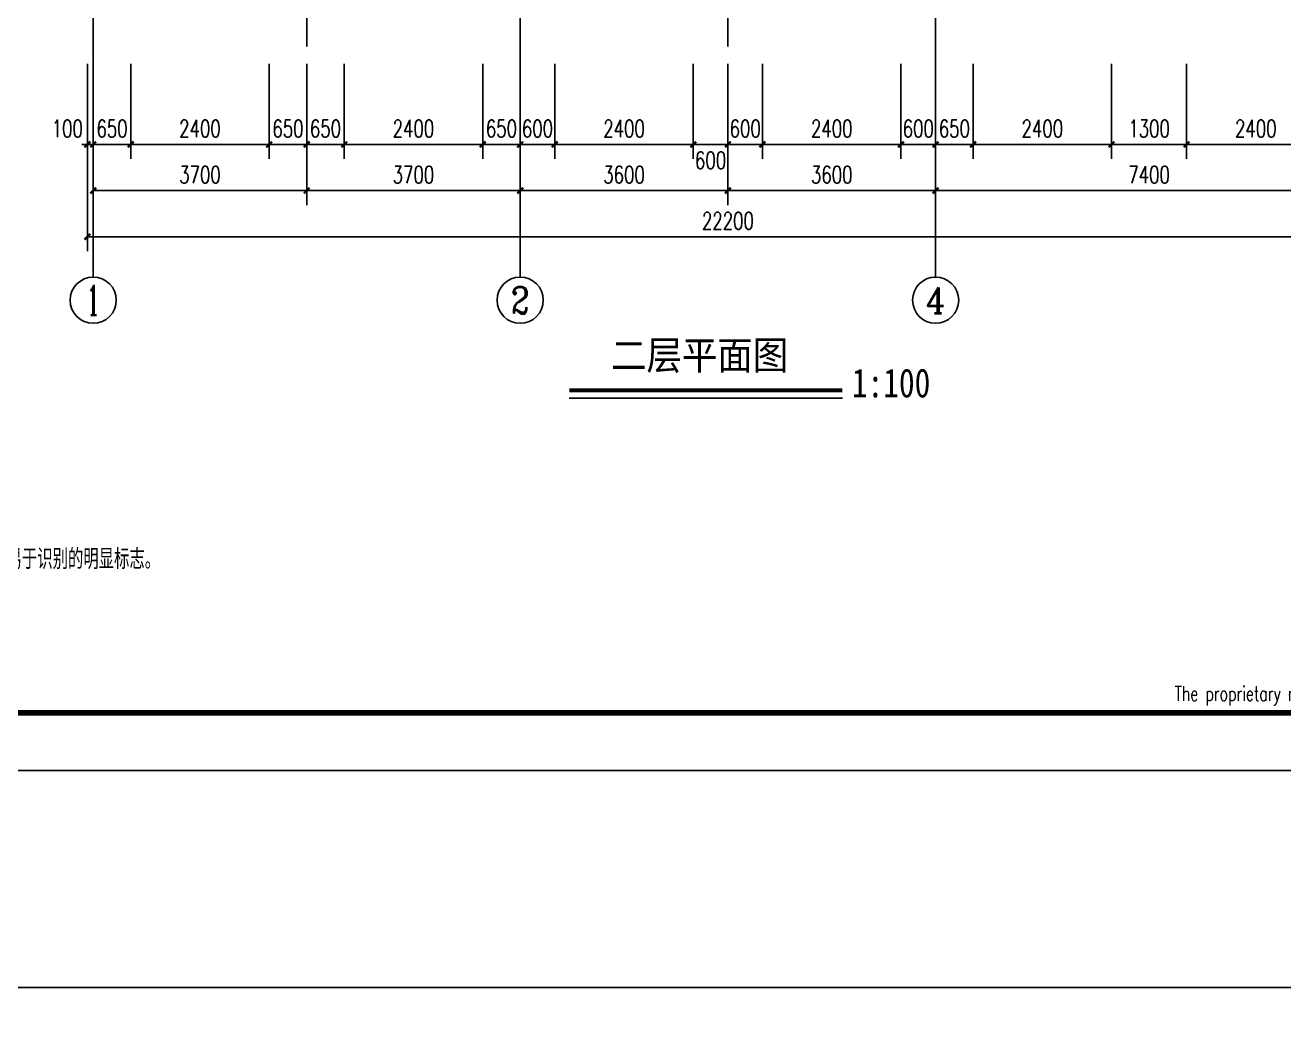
# Model space of a CAD drawing. Extents: x 5904849 to 6011887, y -826029 to -177002.
# Drawn here: x 5922234 to 5944049, y -455331 to -438174 of the extents above; entities that cross this region are included whole.
import ezdxf
from ezdxf.enums import TextEntityAlignment as Align

# ---------------------------------------------------------------- set-up
doc = ezdxf.new("R2010")
doc.units = 0
doc.header["$LTSCALE"] = 1000
doc.header["$MEASUREMENT"] = 0
doc.linetypes.add('DOTE', pattern=[2.42, 2, -0.2, 0.02, -0.2])
doc.layers.get('0').update_dxf_attribs({"linetype": 'CONTINUOUS'})
doc.layers.get('Defpoints').update_dxf_attribs({"linetype": 'CONTINUOUS'})
for name, color, linetype in [('AXIS', 3, 'CONTINUOUS'), ('AXIS_TEXT', 7, 'CONTINUOUS'), ('DOTE', 252, 'CONTINUOUS'), ('PUB_DIM', 3, 'CONTINUOUS'), ('PUB_TITLE', 4, 'CONTINUOUS'), ('图名', 15, 'CONTINUOUS'), ('文字', 11, 'CONTINUOUS')]:
    doc.layers.add(name, color=color, linetype=linetype)
doc.styles.add('_TCH_AXIS', font='COMPLEX', dxfattribs={"bigfont": 'GBCBIG'})
doc.styles.add('_TCH_DIM_T3', font='SIMPLEX', dxfattribs={"width": 0.705882, "bigfont": 'GBCBIG'})
doc.styles.add('COMPLEX', font='COMPLEX')
doc.styles.add('ECEC_TQ', font='txt_l.shx', dxfattribs={"bigfont": 'hztxt_l.shx'})
doc.styles.add('HZ1', font='txt.shx', dxfattribs={"bigfont": 'hzdx.shx'})
doc.styles.add('宋体', font='', dxfattribs={"width": 0.7})
doc.styles.get('宋体').set_extended_font_data('SimSun')
doc.dimstyles.new('_TCH_ARCH&&100', dxfattribs={"dimtxt": 297.5, "dimasz": 100, "dimexe": 250, "dimexo": 300, "dimgap": 126.25, "dimtad": 1, "dimdec": 0, "dimzin": 0, "dimdsep": 46, "dimtxsty": '_TCH_DIM_T3', "dimblk": 'ARCHTICK', "dimcen": 0.09, "dimclrt": 7, "dimazin": 2, "dimtfac": 1, "dimtdec": 0, "dimtix": 1, "dimtmove": 2, "dimatfit": 3, "dimfxl": 0, "dimtolj": 1, "dimtzin": 0, "dimarcsym": 0})

# ---------------------------------------------------------------- blocks, each defined once
blk = doc.blocks.new('_ArchTick')
at = {"color": 0, "linetype": 'ByBlock', "const_width": 0.4}
blk.add_lwpolyline([(-0.5, -0.5), (0.5, 0.5)], dxfattribs=at)
blk = doc.blocks.new('*D1118')
at = {"layer": 'Defpoints', "color": 0}
for p in [(5942364, -438542), (5944764, -438542), (5944764, -440242)]:
    blk.add_point(p, dxfattribs=at)
at = {"layer": 'PUB_DIM', "color": 0, "lineweight": -2}
for p, q in [((5942364, -438842), (5942364, -440492)), ((5944764, -438842), (5944764, -440492)), ((5942364, -440242), (5944764, -440242))]:
    blk.add_line(p, q, dxfattribs=at)
at = {"layer": 'PUB_DIM', "color": 0, "lineweight": -2, "xscale": 100, "yscale": 100, "zscale": 100, "rotation": 180}
blk.add_blockref('_ArchTick', (5942364, -440242), dxfattribs=at)
at = {"layer": 'PUB_DIM', "color": 0, "lineweight": -2, "xscale": 100, "yscale": 100, "zscale": 100}
blk.add_blockref('_ArchTick', (5944764, -440242), dxfattribs=at)
at = {"layer": 'PUB_DIM', "color": 7, "insert": (5943564, -439967), "char_height": 297.5, "attachment_point": 5, "style": '_TCH_DIM_T3'}
blk.add_mtext('\\A1;2400', dxfattribs=at)
blk = doc.blocks.new('*D1119')
at = {"layer": 'Defpoints', "color": 0}
for p in [(5941064, -438542), (5942364, -438542), (5942364, -440242)]:
    blk.add_point(p, dxfattribs=at)
at = {"layer": 'PUB_DIM', "color": 0, "lineweight": -2}
for p, q in [((5941064, -438842), (5941064, -440492)), ((5942364, -438842), (5942364, -440492)), ((5941064, -440242), (5942364, -440242))]:
    blk.add_line(p, q, dxfattribs=at)
at = {"layer": 'PUB_DIM', "color": 0, "lineweight": -2, "xscale": 100, "yscale": 100, "zscale": 100, "rotation": 180}
blk.add_blockref('_ArchTick', (5941064, -440242), dxfattribs=at)
at = {"layer": 'PUB_DIM', "color": 0, "lineweight": -2, "xscale": 100, "yscale": 100, "zscale": 100}
blk.add_blockref('_ArchTick', (5942364, -440242), dxfattribs=at)
at = {"layer": 'PUB_DIM', "color": 7, "insert": (5941714, -439967), "char_height": 297.5, "attachment_point": 5, "style": '_TCH_DIM_T3'}
blk.add_mtext('\\A1;1300', dxfattribs=at)
blk = doc.blocks.new('*D1120')
at = {"layer": 'Defpoints', "color": 0}
for p in [(5938664, -438542), (5941064, -438542), (5941064, -440242)]:
    blk.add_point(p, dxfattribs=at)
at = {"layer": 'PUB_DIM', "color": 0, "lineweight": -2}
for p, q in [((5938664, -438842), (5938664, -440492)), ((5941064, -438842), (5941064, -440492)), ((5938664, -440242), (5941064, -440242))]:
    blk.add_line(p, q, dxfattribs=at)
at = {"layer": 'PUB_DIM', "color": 0, "lineweight": -2, "xscale": 100, "yscale": 100, "zscale": 100, "rotation": 180}
blk.add_blockref('_ArchTick', (5938664, -440242), dxfattribs=at)
at = {"layer": 'PUB_DIM', "color": 0, "lineweight": -2, "xscale": 100, "yscale": 100, "zscale": 100}
blk.add_blockref('_ArchTick', (5941064, -440242), dxfattribs=at)
at = {"layer": 'PUB_DIM', "color": 7, "insert": (5939864, -439967), "char_height": 297.5, "attachment_point": 5, "style": '_TCH_DIM_T3'}
blk.add_mtext('\\A1;2400', dxfattribs=at)
blk = doc.blocks.new('*D1121')
at = {"layer": 'Defpoints', "color": 0}
for p in [(5938014, -438542), (5938664, -438542), (5938664, -440242)]:
    blk.add_point(p, dxfattribs=at)
at = {"layer": 'PUB_DIM', "color": 0, "lineweight": -2}
for p, q in [((5938014, -438842), (5938014, -440492)), ((5938664, -438842), (5938664, -440492)), ((5938014, -440242), (5937914, -440242)), ((5938014, -440242), (5938664, -440242)), ((5938664, -440242), (5938764, -440242))]:
    blk.add_line(p, q, dxfattribs=at)
at = {"layer": 'PUB_DIM', "color": 0, "lineweight": -2, "xscale": 100, "yscale": 100, "zscale": 100}
blk.add_blockref('_ArchTick', (5938014, -440242), dxfattribs=at)
at = {"layer": 'PUB_DIM', "color": 0, "lineweight": -2, "xscale": 100, "yscale": 100, "zscale": 100, "rotation": 180}
blk.add_blockref('_ArchTick', (5938664, -440242), dxfattribs=at)
at = {"layer": 'PUB_DIM', "color": 7, "insert": (5938339, -439967), "char_height": 297.5, "attachment_point": 5, "style": '_TCH_DIM_T3'}
blk.add_mtext('\\A1;650', dxfattribs=at)
blk = doc.blocks.new('*D1122')
at = {"layer": 'Defpoints', "color": 0}
for p in [(5937414, -438542), (5938014, -438542), (5938014, -440242)]:
    blk.add_point(p, dxfattribs=at)
at = {"layer": 'PUB_DIM', "color": 0, "lineweight": -2}
for p, q in [((5937414, -438842), (5937414, -440492)), ((5938014, -438842), (5938014, -440492)), ((5937414, -440242), (5937314, -440242)), ((5937414, -440242), (5938014, -440242)), ((5938014, -440242), (5938114, -440242))]:
    blk.add_line(p, q, dxfattribs=at)
at = {"layer": 'PUB_DIM', "color": 0, "lineweight": -2, "xscale": 100, "yscale": 100, "zscale": 100}
blk.add_blockref('_ArchTick', (5937414, -440242), dxfattribs=at)
at = {"layer": 'PUB_DIM', "color": 0, "lineweight": -2, "xscale": 100, "yscale": 100, "zscale": 100, "rotation": 180}
blk.add_blockref('_ArchTick', (5938014, -440242), dxfattribs=at)
at = {"layer": 'PUB_DIM', "color": 7, "insert": (5937714, -439967), "char_height": 297.5, "attachment_point": 5, "style": '_TCH_DIM_T3'}
blk.add_mtext('\\A1;600', dxfattribs=at)
blk = doc.blocks.new('*D1123')
at = {"layer": 'Defpoints', "color": 0}
for p in [(5935014, -438542), (5937414, -438542), (5937414, -440242)]:
    blk.add_point(p, dxfattribs=at)
at = {"layer": 'PUB_DIM', "color": 0, "lineweight": -2}
for p, q in [((5935014, -438842), (5935014, -440492)), ((5937414, -438842), (5937414, -440492)), ((5935014, -440242), (5937414, -440242))]:
    blk.add_line(p, q, dxfattribs=at)
at = {"layer": 'PUB_DIM', "color": 0, "lineweight": -2, "xscale": 100, "yscale": 100, "zscale": 100, "rotation": 180}
blk.add_blockref('_ArchTick', (5935014, -440242), dxfattribs=at)
at = {"layer": 'PUB_DIM', "color": 0, "lineweight": -2, "xscale": 100, "yscale": 100, "zscale": 100}
blk.add_blockref('_ArchTick', (5937414, -440242), dxfattribs=at)
at = {"layer": 'PUB_DIM', "color": 7, "insert": (5936214, -439967), "char_height": 297.5, "attachment_point": 5, "style": '_TCH_DIM_T3'}
blk.add_mtext('\\A1;2400', dxfattribs=at)
blk = doc.blocks.new('*D1124')
at = {"layer": 'Defpoints', "color": 0}
for p in [(5934414, -438542), (5935014, -438542), (5935014, -440242)]:
    blk.add_point(p, dxfattribs=at)
at = {"layer": 'PUB_DIM', "color": 0, "lineweight": -2}
for p, q in [((5934414, -438842), (5934414, -440492)), ((5935014, -438842), (5935014, -440492)), ((5934414, -440242), (5934314, -440242)), ((5934414, -440242), (5935014, -440242)), ((5935014, -440242), (5935114, -440242))]:
    blk.add_line(p, q, dxfattribs=at)
at = {"layer": 'PUB_DIM', "color": 0, "lineweight": -2, "xscale": 100, "yscale": 100, "zscale": 100}
blk.add_blockref('_ArchTick', (5934414, -440242), dxfattribs=at)
at = {"layer": 'PUB_DIM', "color": 0, "lineweight": -2, "xscale": 100, "yscale": 100, "zscale": 100, "rotation": 180}
blk.add_blockref('_ArchTick', (5935014, -440242), dxfattribs=at)
at = {"layer": 'PUB_DIM', "color": 7, "insert": (5934714, -439967), "char_height": 297.5, "attachment_point": 5, "style": '_TCH_DIM_T3'}
blk.add_mtext('\\A1;600', dxfattribs=at)
blk = doc.blocks.new('*D1125')
at = {"layer": 'Defpoints', "color": 0}
for p in [(5933814, -438542), (5934414, -438542), (5934414, -440242)]:
    blk.add_point(p, dxfattribs=at)
at = {"layer": 'PUB_DIM', "color": 0, "lineweight": -2}
for p, q in [((5933814, -438842), (5933814, -440492)), ((5934414, -438842), (5934414, -440492)), ((5933814, -440242), (5934414, -440242))]:
    blk.add_line(p, q, dxfattribs=at)
at = {"layer": 'PUB_DIM', "color": 0, "lineweight": -2, "xscale": 100, "yscale": 100, "zscale": 100, "rotation": 180}
blk.add_blockref('_ArchTick', (5933814, -440242), dxfattribs=at)
at = {"layer": 'PUB_DIM', "color": 0, "lineweight": -2, "xscale": 100, "yscale": 100, "zscale": 100}
blk.add_blockref('_ArchTick', (5934414, -440242), dxfattribs=at)
at = {"layer": 'PUB_DIM', "color": 7, "insert": (5934114, -440517), "char_height": 297.5, "attachment_point": 5, "style": '_TCH_DIM_T3'}
blk.add_mtext('\\A1;600', dxfattribs=at)
blk = doc.blocks.new('*D1126')
at = {"layer": 'Defpoints', "color": 0}
for p in [(5931414, -438542), (5933814, -438542), (5933814, -440242)]:
    blk.add_point(p, dxfattribs=at)
at = {"layer": 'PUB_DIM', "color": 0, "lineweight": -2}
for p, q in [((5931414, -438842), (5931414, -440492)), ((5933814, -438842), (5933814, -440492)), ((5931414, -440242), (5933814, -440242))]:
    blk.add_line(p, q, dxfattribs=at)
at = {"layer": 'PUB_DIM', "color": 0, "lineweight": -2, "xscale": 100, "yscale": 100, "zscale": 100, "rotation": 180}
blk.add_blockref('_ArchTick', (5931414, -440242), dxfattribs=at)
at = {"layer": 'PUB_DIM', "color": 0, "lineweight": -2, "xscale": 100, "yscale": 100, "zscale": 100}
blk.add_blockref('_ArchTick', (5933814, -440242), dxfattribs=at)
at = {"layer": 'PUB_DIM', "color": 7, "insert": (5932614, -439967), "char_height": 297.5, "attachment_point": 5, "style": '_TCH_DIM_T3'}
blk.add_mtext('\\A1;2400', dxfattribs=at)
blk = doc.blocks.new('*D1127')
at = {"layer": 'Defpoints', "color": 0}
for p in [(5930814, -438542), (5931414, -438542), (5931414, -440242)]:
    blk.add_point(p, dxfattribs=at)
at = {"layer": 'PUB_DIM', "color": 0, "lineweight": -2}
for p, q in [((5930814, -438842), (5930814, -440492)), ((5931414, -438842), (5931414, -440492)), ((5930814, -440242), (5930714, -440242)), ((5930814, -440242), (5931414, -440242)), ((5931414, -440242), (5931514, -440242))]:
    blk.add_line(p, q, dxfattribs=at)
at = {"layer": 'PUB_DIM', "color": 0, "lineweight": -2, "xscale": 100, "yscale": 100, "zscale": 100}
blk.add_blockref('_ArchTick', (5930814, -440242), dxfattribs=at)
at = {"layer": 'PUB_DIM', "color": 0, "lineweight": -2, "xscale": 100, "yscale": 100, "zscale": 100, "rotation": 180}
blk.add_blockref('_ArchTick', (5931414, -440242), dxfattribs=at)
at = {"layer": 'PUB_DIM', "color": 7, "insert": (5931114, -439967), "char_height": 297.5, "attachment_point": 5, "style": '_TCH_DIM_T3'}
blk.add_mtext('\\A1;600', dxfattribs=at)
blk = doc.blocks.new('*D1128')
at = {"layer": 'Defpoints', "color": 0}
for p in [(5930164, -438542), (5930814, -438542), (5930814, -440242)]:
    blk.add_point(p, dxfattribs=at)
at = {"layer": 'PUB_DIM', "color": 0, "lineweight": -2}
for p, q in [((5930164, -438842), (5930164, -440492)), ((5930814, -438842), (5930814, -440492)), ((5930164, -440242), (5930064, -440242)), ((5930164, -440242), (5930814, -440242)), ((5930814, -440242), (5930914, -440242))]:
    blk.add_line(p, q, dxfattribs=at)
at = {"layer": 'PUB_DIM', "color": 0, "lineweight": -2, "xscale": 100, "yscale": 100, "zscale": 100}
blk.add_blockref('_ArchTick', (5930164, -440242), dxfattribs=at)
at = {"layer": 'PUB_DIM', "color": 0, "lineweight": -2, "xscale": 100, "yscale": 100, "zscale": 100, "rotation": 180}
blk.add_blockref('_ArchTick', (5930814, -440242), dxfattribs=at)
at = {"layer": 'PUB_DIM', "color": 7, "insert": (5930489, -439967), "char_height": 297.5, "attachment_point": 5, "style": '_TCH_DIM_T3'}
blk.add_mtext('\\A1;650', dxfattribs=at)
blk = doc.blocks.new('*D1129')
at = {"layer": 'Defpoints', "color": 0}
for p in [(5927764, -438542), (5930164, -438542), (5930164, -440242)]:
    blk.add_point(p, dxfattribs=at)
at = {"layer": 'PUB_DIM', "color": 0, "lineweight": -2}
for p, q in [((5927764, -438842), (5927764, -440492)), ((5930164, -438842), (5930164, -440492)), ((5927764, -440242), (5930164, -440242))]:
    blk.add_line(p, q, dxfattribs=at)
at = {"layer": 'PUB_DIM', "color": 0, "lineweight": -2, "xscale": 100, "yscale": 100, "zscale": 100, "rotation": 180}
blk.add_blockref('_ArchTick', (5927764, -440242), dxfattribs=at)
at = {"layer": 'PUB_DIM', "color": 0, "lineweight": -2, "xscale": 100, "yscale": 100, "zscale": 100}
blk.add_blockref('_ArchTick', (5930164, -440242), dxfattribs=at)
at = {"layer": 'PUB_DIM', "color": 7, "insert": (5928964, -439967), "char_height": 297.5, "attachment_point": 5, "style": '_TCH_DIM_T3'}
blk.add_mtext('\\A1;2400', dxfattribs=at)
blk = doc.blocks.new('*D1130')
at = {"layer": 'Defpoints', "color": 0}
for p in [(5927114, -438542), (5927764, -438542), (5927764, -440242)]:
    blk.add_point(p, dxfattribs=at)
at = {"layer": 'PUB_DIM', "color": 0, "lineweight": -2}
for p, q in [((5927114, -438842), (5927114, -440492)), ((5927764, -438842), (5927764, -440492)), ((5927114, -440242), (5927014, -440242)), ((5927114, -440242), (5927764, -440242)), ((5927764, -440242), (5927864, -440242))]:
    blk.add_line(p, q, dxfattribs=at)
at = {"layer": 'PUB_DIM', "color": 0, "lineweight": -2, "xscale": 100, "yscale": 100, "zscale": 100}
blk.add_blockref('_ArchTick', (5927114, -440242), dxfattribs=at)
at = {"layer": 'PUB_DIM', "color": 0, "lineweight": -2, "xscale": 100, "yscale": 100, "zscale": 100, "rotation": 180}
blk.add_blockref('_ArchTick', (5927764, -440242), dxfattribs=at)
at = {"layer": 'PUB_DIM', "color": 7, "insert": (5927439, -439967), "char_height": 297.5, "attachment_point": 5, "style": '_TCH_DIM_T3'}
blk.add_mtext('\\A1;650', dxfattribs=at)
blk = doc.blocks.new('*D1131')
at = {"layer": 'Defpoints', "color": 0}
for p in [(5926464, -438542), (5927114, -438542), (5927114, -440242)]:
    blk.add_point(p, dxfattribs=at)
at = {"layer": 'PUB_DIM', "color": 0, "lineweight": -2}
for p, q in [((5926464, -438842), (5926464, -440492)), ((5927114, -438842), (5927114, -440492)), ((5926464, -440242), (5926364, -440242)), ((5926464, -440242), (5927114, -440242)), ((5927114, -440242), (5927214, -440242))]:
    blk.add_line(p, q, dxfattribs=at)
at = {"layer": 'PUB_DIM', "color": 0, "lineweight": -2, "xscale": 100, "yscale": 100, "zscale": 100}
blk.add_blockref('_ArchTick', (5926464, -440242), dxfattribs=at)
at = {"layer": 'PUB_DIM', "color": 0, "lineweight": -2, "xscale": 100, "yscale": 100, "zscale": 100, "rotation": 180}
blk.add_blockref('_ArchTick', (5927114, -440242), dxfattribs=at)
at = {"layer": 'PUB_DIM', "color": 7, "insert": (5926789, -439967), "char_height": 297.5, "attachment_point": 5, "style": '_TCH_DIM_T3'}
blk.add_mtext('\\A1;650', dxfattribs=at)
blk = doc.blocks.new('*D1132')
at = {"layer": 'Defpoints', "color": 0}
for p in [(5924064, -438542), (5926464, -438542), (5926464, -440242)]:
    blk.add_point(p, dxfattribs=at)
at = {"layer": 'PUB_DIM', "color": 0, "lineweight": -2}
for p, q in [((5924064, -438842), (5924064, -440492)), ((5926464, -438842), (5926464, -440492)), ((5924064, -440242), (5926464, -440242))]:
    blk.add_line(p, q, dxfattribs=at)
at = {"layer": 'PUB_DIM', "color": 0, "lineweight": -2, "xscale": 100, "yscale": 100, "zscale": 100, "rotation": 180}
blk.add_blockref('_ArchTick', (5924064, -440242), dxfattribs=at)
at = {"layer": 'PUB_DIM', "color": 0, "lineweight": -2, "xscale": 100, "yscale": 100, "zscale": 100}
blk.add_blockref('_ArchTick', (5926464, -440242), dxfattribs=at)
at = {"layer": 'PUB_DIM', "color": 7, "insert": (5925264, -439967), "char_height": 297.5, "attachment_point": 5, "style": '_TCH_DIM_T3'}
blk.add_mtext('\\A1;2400', dxfattribs=at)
blk = doc.blocks.new('*D1133')
at = {"layer": 'Defpoints', "color": 0}
for p in [(5923414, -438542), (5924064, -438542), (5924064, -440242)]:
    blk.add_point(p, dxfattribs=at)
at = {"layer": 'PUB_DIM', "color": 0, "lineweight": -2}
for p, q in [((5923414, -438842), (5923414, -440492)), ((5924064, -438842), (5924064, -440492)), ((5923414, -440242), (5923314, -440242)), ((5923414, -440242), (5924064, -440242)), ((5924064, -440242), (5924164, -440242))]:
    blk.add_line(p, q, dxfattribs=at)
at = {"layer": 'PUB_DIM', "color": 0, "lineweight": -2, "xscale": 100, "yscale": 100, "zscale": 100}
blk.add_blockref('_ArchTick', (5923414, -440242), dxfattribs=at)
at = {"layer": 'PUB_DIM', "color": 0, "lineweight": -2, "xscale": 100, "yscale": 100, "zscale": 100, "rotation": 180}
blk.add_blockref('_ArchTick', (5924064, -440242), dxfattribs=at)
at = {"layer": 'PUB_DIM', "color": 7, "insert": (5923739, -439967), "char_height": 297.5, "attachment_point": 5, "style": '_TCH_DIM_T3'}
blk.add_mtext('\\A1;650', dxfattribs=at)
blk = doc.blocks.new('*D1134')
at = {"layer": 'Defpoints', "color": 0}
for p in [(5923314, -438542), (5923414, -438542), (5923414, -440242)]:
    blk.add_point(p, dxfattribs=at)
at = {"layer": 'PUB_DIM', "color": 0, "lineweight": -2}
for p, q in [((5923314, -438842), (5923314, -440492)), ((5923414, -438842), (5923414, -440492)), ((5923314, -440242), (5923214, -440242)), ((5923314, -440242), (5923414, -440242)), ((5923414, -440242), (5923514, -440242))]:
    blk.add_line(p, q, dxfattribs=at)
at = {"layer": 'PUB_DIM', "color": 0, "lineweight": -2, "xscale": 100, "yscale": 100, "zscale": 100}
blk.add_blockref('_ArchTick', (5923314, -440242), dxfattribs=at)
at = {"layer": 'PUB_DIM', "color": 0, "lineweight": -2, "xscale": 100, "yscale": 100, "zscale": 100, "rotation": 180}
blk.add_blockref('_ArchTick', (5923414, -440242), dxfattribs=at)
at = {"layer": 'PUB_DIM', "color": 7, "insert": (5922964, -439967), "char_height": 297.5, "attachment_point": 5, "style": '_TCH_DIM_T3'}
blk.add_mtext('\\A1;100', dxfattribs=at)
blk = doc.blocks.new('*D1335')
at = {"layer": 'AXIS', "color": 0, "lineweight": -2}
for p, q in [((5923414, -438842), (5923414, -441292)), ((5927114, -438842), (5927114, -441292)), ((5923414, -441042), (5927114, -441042))]:
    blk.add_line(p, q, dxfattribs=at)
at = {"layer": 'Defpoints', "color": 0}
for p in [(5923414, -438542), (5927114, -438542), (5927114, -441042)]:
    blk.add_point(p, dxfattribs=at)
at = {"layer": 'AXIS', "color": 0, "lineweight": -2, "xscale": 100, "yscale": 100, "zscale": 100, "rotation": 180}
blk.add_blockref('_ArchTick', (5923414, -441042), dxfattribs=at)
at = {"layer": 'AXIS', "color": 0, "lineweight": -2, "xscale": 100, "yscale": 100, "zscale": 100}
blk.add_blockref('_ArchTick', (5927114, -441042), dxfattribs=at)
at = {"layer": 'AXIS', "color": 7, "insert": (5925264, -440767), "char_height": 297.5, "attachment_point": 5, "style": '_TCH_DIM_T3'}
blk.add_mtext('\\A1;3700', dxfattribs=at)
blk = doc.blocks.new('*D1336')
at = {"layer": 'AXIS', "color": 0, "lineweight": -2}
for p, q in [((5927114, -438842), (5927114, -441292)), ((5930814, -438842), (5930814, -441292)), ((5927114, -441042), (5930814, -441042))]:
    blk.add_line(p, q, dxfattribs=at)
at = {"layer": 'Defpoints', "color": 0}
for p in [(5927114, -438542), (5930814, -438542), (5930814, -441042)]:
    blk.add_point(p, dxfattribs=at)
at = {"layer": 'AXIS', "color": 0, "lineweight": -2, "xscale": 100, "yscale": 100, "zscale": 100, "rotation": 180}
blk.add_blockref('_ArchTick', (5927114, -441042), dxfattribs=at)
at = {"layer": 'AXIS', "color": 0, "lineweight": -2, "xscale": 100, "yscale": 100, "zscale": 100}
blk.add_blockref('_ArchTick', (5930814, -441042), dxfattribs=at)
at = {"layer": 'AXIS', "color": 7, "insert": (5928964, -440767), "char_height": 297.5, "attachment_point": 5, "style": '_TCH_DIM_T3'}
blk.add_mtext('\\A1;3700', dxfattribs=at)
blk = doc.blocks.new('*D1337')
at = {"layer": 'AXIS', "color": 0, "lineweight": -2}
for p, q in [((5930814, -438842), (5930814, -441292)), ((5934414, -438842), (5934414, -441292)), ((5930814, -441042), (5934414, -441042))]:
    blk.add_line(p, q, dxfattribs=at)
at = {"layer": 'Defpoints', "color": 0}
for p in [(5930814, -438542), (5934414, -438542), (5934414, -441042)]:
    blk.add_point(p, dxfattribs=at)
at = {"layer": 'AXIS', "color": 0, "lineweight": -2, "xscale": 100, "yscale": 100, "zscale": 100, "rotation": 180}
blk.add_blockref('_ArchTick', (5930814, -441042), dxfattribs=at)
at = {"layer": 'AXIS', "color": 0, "lineweight": -2, "xscale": 100, "yscale": 100, "zscale": 100}
blk.add_blockref('_ArchTick', (5934414, -441042), dxfattribs=at)
at = {"layer": 'AXIS', "color": 7, "insert": (5932614, -440767), "char_height": 297.5, "attachment_point": 5, "style": '_TCH_DIM_T3'}
blk.add_mtext('\\A1;3600', dxfattribs=at)
blk = doc.blocks.new('*D1338')
at = {"layer": 'AXIS', "color": 0, "lineweight": -2}
for p, q in [((5934414, -438842), (5934414, -441292)), ((5938014, -438842), (5938014, -441292)), ((5934414, -441042), (5938014, -441042))]:
    blk.add_line(p, q, dxfattribs=at)
at = {"layer": 'Defpoints', "color": 0}
for p in [(5934414, -438542), (5938014, -438542), (5938014, -441042)]:
    blk.add_point(p, dxfattribs=at)
at = {"layer": 'AXIS', "color": 0, "lineweight": -2, "xscale": 100, "yscale": 100, "zscale": 100, "rotation": 180}
blk.add_blockref('_ArchTick', (5934414, -441042), dxfattribs=at)
at = {"layer": 'AXIS', "color": 0, "lineweight": -2, "xscale": 100, "yscale": 100, "zscale": 100}
blk.add_blockref('_ArchTick', (5938014, -441042), dxfattribs=at)
at = {"layer": 'AXIS', "color": 7, "insert": (5936214, -440767), "char_height": 297.5, "attachment_point": 5, "style": '_TCH_DIM_T3'}
blk.add_mtext('\\A1;3600', dxfattribs=at)
blk = doc.blocks.new('*D1339')
at = {"layer": 'AXIS', "color": 0, "lineweight": -2}
for p, q in [((5938014, -438842), (5938014, -441292)), ((5945414, -438842), (5945414, -441292)), ((5938014, -441042), (5945414, -441042))]:
    blk.add_line(p, q, dxfattribs=at)
at = {"layer": 'Defpoints', "color": 0}
for p in [(5938014, -438542), (5945414, -438542), (5945414, -441042)]:
    blk.add_point(p, dxfattribs=at)
at = {"layer": 'AXIS', "color": 0, "lineweight": -2, "xscale": 100, "yscale": 100, "zscale": 100, "rotation": 180}
blk.add_blockref('_ArchTick', (5938014, -441042), dxfattribs=at)
at = {"layer": 'AXIS', "color": 0, "lineweight": -2, "xscale": 100, "yscale": 100, "zscale": 100}
blk.add_blockref('_ArchTick', (5945414, -441042), dxfattribs=at)
at = {"layer": 'AXIS', "color": 7, "insert": (5941714, -440767), "char_height": 297.5, "attachment_point": 5, "style": '_TCH_DIM_T3'}
blk.add_mtext('\\A1;7400', dxfattribs=at)
blk = doc.blocks.new('*D1340')
at = {"layer": 'AXIS', "color": 0, "lineweight": -2}
for p, q in [((5923314, -438842), (5923314, -442092)), ((5945514, -438842), (5945514, -442092)), ((5923314, -441842), (5945514, -441842))]:
    blk.add_line(p, q, dxfattribs=at)
at = {"layer": 'Defpoints', "color": 0}
for p in [(5923314, -438542), (5945514, -438542), (5945514, -441842)]:
    blk.add_point(p, dxfattribs=at)
at = {"layer": 'AXIS', "color": 0, "lineweight": -2, "xscale": 100, "yscale": 100, "zscale": 100, "rotation": 180}
blk.add_blockref('_ArchTick', (5923314, -441842), dxfattribs=at)
at = {"layer": 'AXIS', "color": 0, "lineweight": -2, "xscale": 100, "yscale": 100, "zscale": 100}
blk.add_blockref('_ArchTick', (5945514, -441842), dxfattribs=at)
at = {"layer": 'AXIS', "color": 7, "insert": (5934414, -441567), "char_height": 297.5, "attachment_point": 5, "style": '_TCH_DIM_T3'}
blk.add_mtext('\\A1;22200', dxfattribs=at)
blk = doc.blocks.new('_AXISO')
blk.add_circle((0, 0), 0.5)
at = {"layer": 'AXIS_TEXT', "style": 'COMPLEX', "width": 1.041667}
blk.add_attdef('A', text='', height=0.56, dxfattribs=at).set_placement((-0.25, -0.28), (0.25, -0.28), align=Align.FIT)

msp = doc.modelspace()

# ---------------------------------------------------------------- linework, layer by layer
at = {"layer": 'AXIS', "color": 0}
for p, q in [((5923414.3, -438542.2), (5923414.3, -442542.2)), ((5930814.3, -438542.2), (5930814.3, -442542.2)), ((5938014.3, -438542.2), (5938014.3, -442542.2))]:
    msp.add_line(p, q, dxfattribs=at)
at = {"layer": 'DOTE', "linetype": 'DOTE'}
for p, q in [((5923414.3, -438542.2), (5923414.3, -418042.2)), ((5930814.3, -438542.2), (5930814.3, -418042.2)), ((5938014.3, -438542.2), (5938014.3, -418042.2)), ((5927114.3, -438542.2), (5927114.3, -429242.2)), ((5934414.3, -438542.2), (5934414.3, -429242.2))]:
    msp.add_line(p, q, dxfattribs=at)
at = {"layer": 'PUB_TITLE', "color": 4}
for points in [[(5904849.4, -451096.5), (5964249.4, -451096.5), (5964249.4, -409096.5), (5904849.4, -409096.5)], [(5904849.4, -496855.6), (5964249.4, -496855.6), (5964249.4, -454855.6), (5904849.4, -454855.6)]]:
    msp.add_lwpolyline(points, close=True, dxfattribs=at)
at = {"layer": 'PUB_TITLE', "color": 4, "const_width": 100}
msp.add_lwpolyline([(5907349.4, -450096.5), (5963249.4, -450096.5), (5963249.4, -410096.5), (5907349.4, -410096.5)], close=True, dxfattribs=at)
at = {"layer": '图名'}
msp.add_line((5931665.6, -444639.9), (5936398.3, -444639.9), dxfattribs=at)
at = {"layer": '图名', "const_width": 70}
msp.add_lwpolyline([(5931665.6, -444506.7), (5936398.3, -444506.7)], dxfattribs=at)

# ---------------------------------------------------------------- block references
at = {"layer": 'AXIS', "color": 0}
ref = msp.add_blockref('_AXISO', (5923414.3, -442942.2), dxfattribs=dict(at, xscale=800, yscale=800, zscale=800))
ref.add_attrib('A', '1', dxfattribs={"layer": 'AXIS_TEXT', "color": 0, "height": 514.7, "style": '_TCH_AXIS'}).set_placement((5923304, -443199.6), (5923524.6, -443199.6), align=Align.FIT)
ref = msp.add_blockref('_AXISO', (5930814.3, -442942.2), dxfattribs=dict(at, xscale=800, yscale=800, zscale=800))
ref.add_attrib('A', '2', dxfattribs={"layer": 'AXIS_TEXT', "color": 0, "height": 465.9, "style": '_TCH_AXIS'}).set_placement((5930659, -443175.2), (5930969.6, -443175.2), align=Align.FIT)
ref = msp.add_blockref('_AXISO', (5938014.3, -442942.2), dxfattribs=dict(at, xscale=800, yscale=800, zscale=800))
ref.add_attrib('A', '4', dxfattribs={"layer": 'AXIS_TEXT', "color": 0, "height": 445.4, "style": '_TCH_AXIS'}).set_placement((5937844.6, -443165), (5938184, -443165), align=Align.FIT)

# ---------------------------------------------------------------- texts
at = {"style": 'ECEC_TQ', "width": 0.72}
msp.add_text('The proprietary right of this document belongs to Anhui Huadong Chemical And Medical Engineering  Co.,Ltd.  and any replication or transfer to the 3rd. side is forbidden without its permission. ', height=250, dxfattribs=at).set_placement((5954249.4, -449796.5), align=Align.MIDDLE)
at = {"layer": '图名', "style": '宋体'}
for s, width, p in [('二层平面图', 0.9, (5932389.2, -444146)), ('1:100', 0.8, (5936562.1, -444626.8))]:
    msp.add_text(s, height=500, dxfattribs=dict(at, width=width)).set_placement(p)
at = {"layer": '文字', "style": 'HZ1', "width": 0.8}
msp.add_text('4、XFC（建筑救援窗口）的窗口玻璃为易于破碎的钢化安全玻璃，并应设置可在室外易于识别的明显标志。', height=350, dxfattribs=at).set_placement((5911654.9, -447604.4))

# ---------------------------------------------------------------- dimensions: what is measured, and where the dimension line sits
at = {"layer": 'AXIS', "color": 0}
for p1, p2, distance, picture, middle in [((5923314.3, -438542.2), (5945514.3, -438542.2), -3300, '*D1340', (5934414.3, -441567.2)), ((5923414.3, -438542.2), (5927114.3, -438542.2), -2500, '*D1335', (5925264.3, -440767.2)), ((5927114.3, -438542.2), (5930814.3, -438542.2), -2500, '*D1336', (5928964.3, -440767.2)), ((5930814.3, -438542.2), (5934414.3, -438542.2), -2500, '*D1337', (5932614.3, -440767.2)), ((5934414.3, -438542.2), (5938014.3, -438542.2), -2500, '*D1338', (5936214.3, -440767.2)), ((5938014.3, -438542.2), (5945414.3, -438542.2), -2500, '*D1339', (5941714.3, -440767.2))]:
    dim = msp.add_aligned_dim(p1=p1, p2=p2, distance=distance, dimstyle='_TCH_ARCH&&100', dxfattribs=at)
    dim.commit()
    dim.dimension.update_dxf_attribs({"geometry": picture, "text_midpoint": middle})
at = {"layer": 'PUB_DIM', "color": 0}
for base, p1, p2, picture, middle in [((5923414.3, -440242.2), (5923314.3, -438542.2), (5923414.3, -438542.2), '*D1134', (5922964.3, -439967.2)), ((5934414.3, -440242.2), (5933814.3, -438542.2), (5934414.3, -438542.2), '*D1125', (5934114.3, -440517.2))]:
    dim = msp.add_linear_dim(base=base, p1=p1, p2=p2, angle=0, dimstyle='_TCH_ARCH&&100', dxfattribs=at)
    dim.commit()
    dim.dimension.update_dxf_attribs({"geometry": picture, "text_midpoint": middle, "dimtype": 129})
for p1, p2, picture, middle in [((5923414.3, -438542.2), (5924064.3, -438542.2), '*D1133', (5923739.3, -439967.2)), ((5924064.3, -438542.2), (5926464.3, -438542.2), '*D1132', (5925264.3, -439967.2)), ((5926464.3, -438542.2), (5927114.3, -438542.2), '*D1131', (5926789.3, -439967.2)), ((5927114.3, -438542.2), (5927764.3, -438542.2), '*D1130', (5927439.3, -439967.2)), ((5927764.3, -438542.2), (5930164.3, -438542.2), '*D1129', (5928964.3, -439967.2)), ((5930164.3, -438542.2), (5930814.3, -438542.2), '*D1128', (5930489.3, -439967.2)), ((5930814.3, -438542.2), (5931414.3, -438542.2), '*D1127', (5931114.3, -439967.2)), ((5931414.3, -438542.2), (5933814.3, -438542.2), '*D1126', (5932614.3, -439967.2)), ((5934414.3, -438542.2), (5935014.3, -438542.2), '*D1124', (5934714.3, -439967.2)), ((5935014.3, -438542.2), (5937414.3, -438542.2), '*D1123', (5936214.3, -439967.2)), ((5937414.3, -438542.2), (5938014.3, -438542.2), '*D1122', (5937714.3, -439967.2)), ((5938014.3, -438542.2), (5938664.3, -438542.2), '*D1121', (5938339.3, -439967.2)), ((5938664.3, -438542.2), (5941064.3, -438542.2), '*D1120', (5939864.3, -439967.2)), ((5941064.3, -438542.2), (5942364.3, -438542.2), '*D1119', (5941714.3, -439967.2)), ((5942364.3, -438542.2), (5944764.3, -438542.2), '*D1118', (5943564.3, -439967.2))]:
    dim = msp.add_aligned_dim(p1=p1, p2=p2, distance=-1700, dimstyle='_TCH_ARCH&&100', dxfattribs=at)
    dim.commit()
    dim.dimension.update_dxf_attribs({"geometry": picture, "text_midpoint": middle})

doc.saveas('drawing.dxf')
